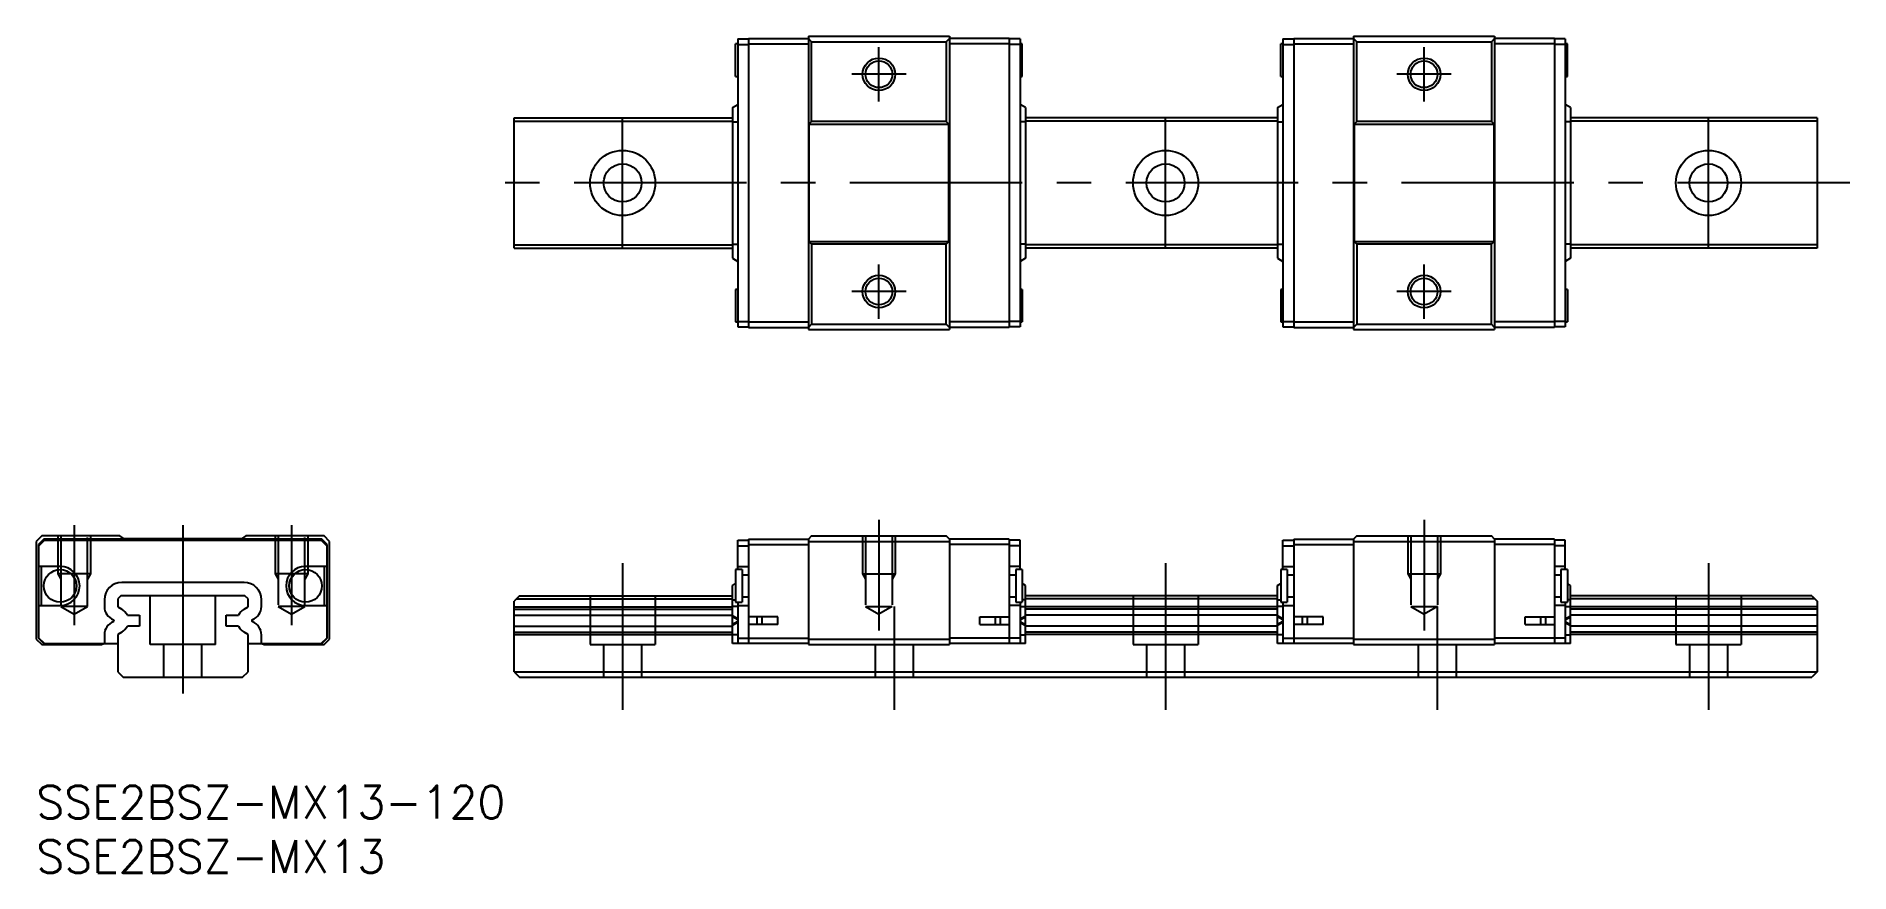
# Model space of a CAD drawing. Extents: x 0 to 167, y -8 to 69.
import ezdxf

# ---------------------------------------------------------------- set-up
doc = ezdxf.new("R2010")
doc.units = 0
doc.header["$LTSCALE"] = 0.5
doc.linetypes.add('CENTER', pattern=[50.8, 31.75, -6.35, 6.35, -6.35])
doc.linetypes.add('DASHED', pattern=[19.05, 12.7, -6.35])
for name, color, linetype in [('MSM_CENTER', 1, 'CENTER'), ('MSM_CONTINUOUS', 7, 'CONTINUOUS'), ('MSM_DASHED', 4, 'DASHED'), ('MSM_NARROW', 5, 'CONTINUOUS'), ('MSM_PART_NUMBER', 7, 'CONTINUOUS')]:
    doc.layers.add(name, color=color, linetype=linetype)
doc.styles.get("Standard").update_dxf_attribs({"font": 'txt.shx', "height": 3, "bigfont": 'bigfont.shx'})

# ---------------------------------------------------------------- blocks, each defined once
blk = doc.blocks.new('*U2')
at = {"layer": 'MSM_PART_NUMBER'}
blk.add_text('SSE2BSZ-MX13-120', height=3, dxfattribs=at).set_placement((0, -3))
blk = doc.blocks.new('*U3')
at = {"layer": 'MSM_PART_NUMBER'}
blk.add_text('SSE2BSZ-MX13', height=3, dxfattribs=at).set_placement((0, -8))

msp = doc.modelspace()

# ---------------------------------------------------------------- linework, layer by layer
at = {"layer": 'MSM_CENTER'}
for p, q in [((77.6, 63), (77.6, 68)), ((127.8, 63), (127.8, 68)), ((80.1, 65.5), (75.1, 65.5)), ((130.3, 65.5), (125.3, 65.5)), ((54, 49.5), (54, 61.5)), ((104, 49.5), (104, 61.5)), ((154, 49.5), (154, 61.5)), ((167, 55.5), (41, 55.5)), ((77.6, 43), (77.6, 48)), ((127.8, 43), (127.8, 48)), ((80.1, 45.5), (75.1, 45.5)), ((130.3, 45.5), (125.3, 45.5)), ((3.5, 24), (3.5, 14.790148)), ((13.5, 24), (13.5, 8.5)), ((23.5, 24), (23.5, 14.790148)), ((77.6, 24.5), (77.6, 14.290148)), ((127.8, 24.5), (127.8, 14.290148)), ((54, 20.5), (54, 7)), ((104, 20.5), (104, 7)), ((154, 20.5), (154, 7)), ((79, 16.5), (79, 7)), ((129, 16.5), (129, 7))]:
    msp.add_line(p, q, dxfattribs=at)
at = {"layer": 'MSM_CONTINUOUS'}
for p, q in [((64.6, 68.75), (64.6, 42.25)), ((64.6, 68.75), (65.6, 68.75)), ((65.6, 68.8), (65.6, 42.2)), ((65.6, 68.8), (71.1, 68.8)), ((71.1, 69), (71.1, 42)), ((71.1, 69), (84.1, 69)), ((71.4, 68.5), (71.1, 68.8)), ((71.4, 61.15), (71.4, 68.5)), ((71.4, 68.5), (83.8, 68.5)), ((84.1, 68.8), (83.8, 68.5)), ((83.8, 68.5), (83.8, 61.15)), ((84.1, 69), (84.1, 42)), ((89.6, 68.8), (84.1, 68.8)), ((89.6, 68.8), (89.6, 42.2)), ((90.6, 68.75), (89.6, 68.75)), ((90.6, 68.75), (90.6, 42.25)), ((114.8, 68.75), (114.8, 42.25)), ((114.8, 68.75), (115.8, 68.75)), ((115.8, 68.8), (115.8, 42.2)), ((115.8, 68.8), (121.3, 68.8)), ((121.3, 69), (134.3, 69)), ((121.3, 69), (121.3, 42)), ((121.6, 68.5), (121.3, 68.8)), ((121.6, 68.5), (134, 68.5)), ((121.6, 61.15), (121.6, 68.5)), ((134.3, 68.8), (134, 68.5)), ((134, 68.5), (134, 61.15)), ((134.3, 69), (134.3, 42)), ((139.8, 68.8), (134.3, 68.8)), ((139.8, 68.8), (139.8, 42.2)), ((140.8, 68.75), (139.8, 68.75)), ((140.8, 68.75), (140.8, 42.25)), ((64.4, 65.3), (64.4, 68.3)), ((64.6, 68.3), (64.4, 68.3)), ((64.6, 68.25), (65.6, 68.25)), ((65.6, 68.3), (71.1, 68.3)), ((89.6, 68.3), (84.1, 68.3)), ((90.6, 68.25), (89.6, 68.25)), ((90.8, 68.3), (90.6, 68.3)), ((90.8, 65.3), (90.8, 68.3)), ((114.6, 65.3), (114.6, 68.3)), ((114.8, 68.3), (114.6, 68.3)), ((114.8, 68.25), (115.8, 68.25)), ((115.8, 68.3), (121.3, 68.3)), ((139.8, 68.3), (134.3, 68.3)), ((140.8, 68.25), (139.8, 68.25)), ((141, 68.3), (140.8, 68.3)), ((141, 65.3), (141, 68.3)), ((64.4, 65.3), (64.6, 65.3)), ((90.6, 65.3), (90.8, 65.3)), ((114.6, 65.3), (114.8, 65.3)), ((140.8, 65.3), (141, 65.3)), ((64.1, 62.43), (64.6, 62.73)), ((64.1, 62.43), (64.1, 48.57)), ((91.1, 62.43), (90.6, 62.73)), ((91.1, 62.43), (91.1, 48.57)), ((114.3, 62.43), (114.8, 62.73)), ((114.3, 62.43), (114.3, 48.57)), ((141.3, 62.43), (140.8, 62.73)), ((141.3, 62.43), (141.3, 48.57)), ((44, 61.5), (64.1, 61.5)), ((44, 49.5), (44, 61.5)), ((44, 61.2), (64.1, 61.2)), ((64.1, 61.13), (64.6, 61.13)), ((71.4, 61.15), (71.15, 60.9)), ((71.15, 60.9), (84.05, 60.9)), ((71.15, 60.9), (71.15, 50.1)), ((83.8, 61.15), (71.4, 61.15)), ((84.05, 60.9), (83.8, 61.15)), ((84.05, 50.1), (84.05, 60.9)), ((91.1, 61.13), (90.6, 61.13)), ((114.3, 61.5), (91.1, 61.5)), ((114.3, 61.2), (91.1, 61.2)), ((114.3, 61.13), (114.8, 61.13)), ((121.6, 61.15), (121.35, 60.9)), ((121.35, 60.9), (134.25, 60.9)), ((121.35, 60.9), (121.35, 50.1)), ((134, 61.15), (121.6, 61.15)), ((134.25, 60.9), (134, 61.15)), ((134.25, 50.1), (134.25, 60.9)), ((141.3, 61.13), (140.8, 61.13)), ((164, 61.5), (141.3, 61.5)), ((164, 61.2), (141.3, 61.2)), ((164, 61.5), (164, 49.5)), ((44, 49.8), (64.1, 49.8)), ((44, 49.5), (64.1, 49.5)), ((64.1, 49.87), (64.6, 49.87)), ((64.1, 48.57), (64.6, 48.27)), ((71.15, 50.1), (84.05, 50.1)), ((71.4, 49.85), (71.15, 50.1)), ((83.8, 49.85), (71.4, 49.85)), ((71.4, 49.85), (71.4, 42.5)), ((84.05, 50.1), (83.8, 49.85)), ((83.8, 42.5), (83.8, 49.85)), ((91.1, 49.87), (90.6, 49.87)), ((91.1, 48.57), (90.6, 48.27)), ((114.3, 49.8), (91.1, 49.8)), ((114.3, 49.5), (91.1, 49.5)), ((114.3, 49.87), (114.8, 49.87)), ((114.3, 48.57), (114.8, 48.27)), ((121.35, 50.1), (134.25, 50.1)), ((121.6, 49.85), (121.35, 50.1)), ((134, 49.85), (121.6, 49.85)), ((121.6, 49.85), (121.6, 42.5)), ((134.25, 50.1), (134, 49.85)), ((134, 42.5), (134, 49.85)), ((141.3, 49.87), (140.8, 49.87)), ((141.3, 48.57), (140.8, 48.27)), ((164, 49.8), (141.3, 49.8)), ((164, 49.5), (141.3, 49.5)), ((64.4, 45.7), (64.4, 42.7)), ((64.6, 45.7), (64.4, 45.7)), ((90.8, 45.7), (90.6, 45.7)), ((90.8, 45.7), (90.8, 42.7)), ((114.6, 45.7), (114.6, 42.7)), ((114.8, 45.7), (114.6, 45.7)), ((141, 45.7), (140.8, 45.7)), ((141, 45.7), (141, 42.7)), ((64.4, 42.7), (64.6, 42.7)), ((64.6, 42.75), (65.6, 42.75)), ((64.6, 42.25), (65.6, 42.25)), ((65.6, 42.7), (71.1, 42.7)), ((65.6, 42.2), (71.1, 42.2)), ((71.4, 42.5), (71.1, 42.2)), ((71.1, 42), (84.1, 42)), ((71.4, 42.5), (83.8, 42.5)), ((84.1, 42.2), (83.8, 42.5)), ((89.6, 42.7), (84.1, 42.7)), ((89.6, 42.2), (84.1, 42.2)), ((90.6, 42.75), (89.6, 42.75)), ((90.6, 42.25), (89.6, 42.25)), ((90.6, 42.7), (90.8, 42.7)), ((114.6, 42.7), (114.8, 42.7)), ((114.8, 42.75), (115.8, 42.75)), ((114.8, 42.25), (115.8, 42.25)), ((115.8, 42.7), (121.3, 42.7)), ((115.8, 42.2), (121.3, 42.2)), ((121.6, 42.5), (121.3, 42.2)), ((121.3, 42), (134.3, 42)), ((121.6, 42.5), (134, 42.5)), ((134.3, 42.2), (134, 42.5)), ((139.8, 42.7), (134.3, 42.7)), ((139.8, 42.2), (134.3, 42.2)), ((140.8, 42.75), (139.8, 42.75)), ((140.8, 42.25), (139.8, 42.25)), ((140.8, 42.7), (141, 42.7)), ((0.5, 23), (0, 22.5)), ((0, 22.5), (0, 13.5)), ((0.7, 22.7), (0.2, 22.2)), ((0.2, 22.2), (0.2, 13.6)), ((0.25, 22.1), (0.75, 22.6)), ((0.25, 20.2), (0.25, 22.1)), ((7.7, 23), (0.5, 23)), ((26.3, 22.7), (0.7, 22.7)), ((0.75, 22.6), (26.25, 22.6)), ((8.1, 22.75), (7.7, 23)), ((18.9, 22.75), (8.1, 22.75)), ((19.3, 23), (18.9, 22.75)), ((26.5, 23), (19.3, 23)), ((26.25, 22.6), (26.75, 22.1)), ((26.8, 22.2), (26.3, 22.7)), ((27, 22.5), (26.5, 23)), ((26.75, 22.1), (26.75, 20.2)), ((26.8, 13.6), (26.8, 22.2)), ((27, 13.5), (27, 22.5)), ((64.6, 22.6), (65.6, 22.6)), ((64.6, 19.9), (64.6, 22.6)), ((64.6, 22.1), (65.6, 22.1)), ((65.6, 22.7), (65.6, 13.1)), ((65.6, 22.7), (71.1, 22.7)), ((65.6, 22.2), (71.1, 22.2)), ((71.4, 23), (71.1, 22.7)), ((71.1, 22.7), (71.1, 13)), ((71.1, 22.5), (84.1, 22.5)), ((71.4, 23), (83.8, 23)), ((84.1, 22.7), (83.8, 23)), ((89.6, 22.7), (84.1, 22.7)), ((84.1, 22.7), (84.1, 13)), ((89.6, 22.2), (84.1, 22.2)), ((89.6, 22.7), (89.6, 13.1)), ((90.6, 22.6), (89.6, 22.6)), ((90.6, 22.1), (89.6, 22.1)), ((90.6, 19.9), (90.6, 22.6)), ((114.8, 19.9), (114.8, 22.6)), ((114.8, 22.6), (115.8, 22.6)), ((114.8, 22.1), (115.8, 22.1)), ((115.8, 22.7), (121.3, 22.7)), ((115.8, 22.7), (115.8, 13.1)), ((115.8, 22.2), (121.3, 22.2)), ((121.6, 23), (121.3, 22.7)), ((121.3, 22.7), (121.3, 13)), ((121.3, 22.5), (134.3, 22.5)), ((121.6, 23), (134, 23)), ((134.3, 22.7), (134, 23)), ((134.3, 22.7), (134.3, 13)), ((139.8, 22.7), (134.3, 22.7)), ((139.8, 22.2), (134.3, 22.2)), ((139.8, 22.7), (139.8, 13.1)), ((140.8, 22.6), (139.8, 22.6)), ((140.8, 22.1), (139.8, 22.1)), ((140.8, 19.9), (140.8, 22.6)), ((2.2, 20.2), (0.25, 20.2)), ((0.45, 20.2), (0.45, 16.6)), ((26.75, 20.2), (24.8, 20.2)), ((26.55, 16.6), (26.55, 20.2)), ((64.6, 20.2), (65.6, 20.2)), ((90.6, 20.2), (89.6, 20.2)), ((114.8, 20.2), (115.8, 20.2)), ((140.8, 20.2), (139.8, 20.2)), ((19.13, 18.73), (7.87, 18.73)), ((64.1, 18.43), (64.4, 18.61)), ((64.1, 13.1), (64.1, 18.43)), ((64.4, 19.9), (64.4, 16.9)), ((65, 19.9), (64.4, 19.9)), ((65, 19.9), (65, 16.9)), ((65.6, 19.4), (65, 19.4)), ((90.2, 19.4), (89.6, 19.4)), ((90.2, 19.9), (90.2, 16.9)), ((90.8, 19.9), (90.2, 19.9)), ((90.8, 19.9), (90.8, 16.9)), ((91.1, 18.43), (90.8, 18.61)), ((91.1, 13.1), (91.1, 18.43)), ((114.3, 18.43), (114.6, 18.61)), ((114.3, 13.1), (114.3, 18.43)), ((114.6, 19.9), (114.6, 16.9)), ((115.2, 19.9), (114.6, 19.9)), ((115.2, 19.9), (115.2, 16.9)), ((115.8, 19.4), (115.2, 19.4)), ((140.4, 19.4), (139.8, 19.4)), ((140.4, 19.9), (140.4, 16.9)), ((141, 19.9), (140.4, 19.9)), ((141, 19.9), (141, 16.9)), ((141.3, 18.43), (141, 18.61)), ((141.3, 13.1), (141.3, 18.43)), ((6.27, 17.13), (6.27, 16.5053)), ((7.8, 17.5), (7.5, 17.2)), ((7.5, 17.2), (7.5, 16.4649)), ((19.2, 17.5), (7.8, 17.5)), ((19.5, 17.2), (19.2, 17.5)), ((19.5, 16.4649), (19.5, 17.2)), ((20.73, 16.5053), (20.73, 17.13)), ((44.5, 17.5), (44, 17)), ((44, 10.5), (44, 17)), ((44.2, 17.2), (64.1, 17.2)), ((44.5, 17.5), (64.1, 17.5)), ((64.1, 17.13), (64.4, 17.13)), ((64.4, 16.9), (65, 16.9)), ((64.6, 16.9), (64.6, 13.1)), ((65, 17.4), (65.6, 17.4)), ((89.6, 17.4), (90.2, 17.4)), ((90.2, 16.9), (90.8, 16.9)), ((90.6, 16.9), (90.6, 13.1)), ((91.1, 17.13), (90.8, 17.13)), ((114.3, 17.5), (91.1, 17.5)), ((114.3, 17.2), (91.1, 17.2)), ((114.3, 17.13), (114.6, 17.13)), ((114.6, 16.9), (115.2, 16.9)), ((114.8, 16.9), (114.8, 13.1)), ((115.2, 17.4), (115.8, 17.4)), ((139.8, 17.4), (140.4, 17.4)), ((140.4, 16.9), (141, 16.9)), ((140.8, 16.9), (140.8, 13.1)), ((141.3, 17.13), (141, 17.13)), ((163.5, 17.5), (141.3, 17.5)), ((163.8, 17.2), (141.3, 17.2)), ((163.5, 17.5), (164, 17)), ((164, 17), (164, 10.5)), ((0.25, 16.6), (2.2, 16.6)), ((0.25, 13.6), (0.25, 16.6)), ((7.5, 16.4649), (7.868483, 16.252163)), ((8.388805, 15.7), (9.5, 15.7)), ((9.5, 15.7), (9.5, 14.7)), ((17.5, 14.7), (17.5, 15.7)), ((17.5, 15.7), (18.611195, 15.7)), ((19.131517, 16.252163), (19.5, 16.4649)), ((24.8, 16.6), (26.75, 16.6)), ((26.75, 16.6), (26.75, 13.6)), ((44, 16.464907), (64.1, 16.464907)), ((44, 16.252154), (64.1, 16.252154)), ((44, 15.7), (64.1, 15.7)), ((64.6, 16.505322), (64.1, 16.505322)), ((64.6, 15.379489), (64.1, 15.639296)), ((64.6, 15.286603), (64.1, 15.54641)), ((64.599632, 15.113206), (64.1, 14.85359)), ((64.599632, 15.113206), (64.6, 15.110138)), ((64.6, 16.6), (65.6, 16.6)), ((68.3, 15.55), (65.6, 15.55)), ((66.4, 14.85), (66.4, 15.55)), ((66.860586, 14.85), (66.860586, 15.55)), ((68.3, 14.85), (68.3, 15.55)), ((86.9, 15.55), (89.6, 15.55)), ((86.9, 14.85), (86.9, 15.55)), ((88.339414, 14.85), (88.339414, 15.55)), ((88.8, 14.85), (88.8, 15.55)), ((90.6, 16.6), (89.6, 16.6)), ((90.6, 16.505322), (91.1, 16.505322)), ((90.6, 15.379489), (91.1, 15.639296)), ((90.6, 15.286603), (91.1, 15.54641)), ((90.600368, 15.113206), (90.6, 15.110138)), ((90.600368, 15.113206), (91.1, 14.85359)), ((114.3, 16.464907), (91.1, 16.464907)), ((114.3, 16.252154), (91.1, 16.252154)), ((114.3, 15.7), (91.1, 15.7)), ((114.8, 16.505322), (114.3, 16.505322)), ((114.8, 15.379489), (114.3, 15.639296)), ((114.8, 15.286603), (114.3, 15.54641)), ((114.799632, 15.113206), (114.3, 14.85359)), ((114.799632, 15.113206), (114.8, 15.110138)), ((114.8, 16.6), (115.8, 16.6)), ((118.5, 15.55), (115.8, 15.55)), ((116.6, 14.85), (116.6, 15.55)), ((117.060586, 14.85), (117.060586, 15.55)), ((118.5, 14.85), (118.5, 15.55)), ((137.1, 15.55), (139.8, 15.55)), ((137.1, 14.85), (137.1, 15.55)), ((138.539414, 14.85), (138.539414, 15.55)), ((139, 14.85), (139, 15.55)), ((140.8, 16.6), (139.8, 16.6)), ((140.8, 16.505322), (141.3, 16.505322)), ((140.8, 15.379489), (141.3, 15.639296)), ((140.8, 15.286603), (141.3, 15.54641)), ((140.800368, 15.113206), (140.8, 15.110138)), ((140.800368, 15.113206), (141.3, 14.85359)), ((164, 16.464907), (141.3, 16.464907)), ((164, 16.252154), (141.3, 16.252154)), ((164, 15.7), (141.3, 15.7)), ((0, 13.5), (0.5, 13)), ((0.2, 13.6), (0.7, 13.1)), ((0.75, 13.1), (0.25, 13.6)), ((6.27, 13.8947), (6.27, 13.1)), ((7.868483, 14.147837), (7.5, 13.9351)), ((7.5, 13.9351), (7.5, 10.5)), ((9.5, 14.7), (8.388805, 14.7)), ((18.611195, 14.7), (17.5, 14.7)), ((19.5, 13.9351), (19.131517, 14.147837)), ((19.5, 10.5), (19.5, 13.9351)), ((20.73, 13.1), (20.73, 13.8947)), ((26.75, 13.6), (26.25, 13.1)), ((26.3, 13.1), (26.8, 13.6)), ((26.5, 13), (27, 13.5)), ((44, 14.7), (64.1, 14.7)), ((44, 14.147846), (64.1, 14.147846)), ((44, 13.935093), (64.1, 13.935093)), ((64.6, 15.020511), (64.1, 14.760704)), ((64.6, 13.894678), (64.1, 13.894678)), ((64.6, 13.6), (71.1, 13.6)), ((68.3, 14.85), (65.6, 14.85)), ((71.1, 13.5), (84.1, 13.5)), ((90.6, 13.6), (84.1, 13.6)), ((86.9, 14.85), (89.6, 14.85)), ((90.6, 15.020511), (91.1, 14.760704)), ((90.6, 13.894678), (91.1, 13.894678)), ((114.3, 14.7), (91.1, 14.7)), ((114.3, 14.147846), (91.1, 14.147846)), ((114.3, 13.935093), (91.1, 13.935093)), ((114.8, 15.020511), (114.3, 14.760704)), ((114.8, 13.894678), (114.3, 13.894678)), ((114.8, 13.6), (121.3, 13.6)), ((118.5, 14.85), (115.8, 14.85)), ((121.3, 13.5), (134.3, 13.5)), ((140.8, 13.6), (134.3, 13.6)), ((137.1, 14.85), (139.8, 14.85)), ((140.8, 15.020511), (141.3, 14.760704)), ((140.8, 13.894678), (141.3, 13.894678)), ((164, 14.7), (141.3, 14.7)), ((164, 14.147846), (141.3, 14.147846)), ((164, 13.935093), (141.3, 13.935093)), ((0.5, 13), (6, 13)), ((0.7, 13.1), (7.5, 13.1)), ((6, 13), (6.224604, 13.1)), ((19.5, 13.1), (26.3, 13.1)), ((20.775396, 13.1), (21, 13)), ((21, 13), (26.5, 13)), ((71.1, 13.1), (64.1, 13.1)), ((71.1, 13), (84.1, 13)), ((91.1, 13.1), (84.1, 13.1)), ((121.3, 13.1), (114.3, 13.1)), ((121.3, 13), (134.3, 13)), ((141.3, 13.1), (134.3, 13.1)), ((7.5, 10.5), (8, 10)), ((19, 10), (19.5, 10.5)), ((44, 10.5), (164, 10.5)), ((44, 10.5), (44.5, 10)), ((164, 10.5), (163.5, 10)), ((8, 10), (19, 10)), ((44.5, 10), (163.5, 10))]:
    msp.add_line(p, q, dxfattribs=at)
for centre, radius in [((77.6, 65.5), 1.2295), ((127.8, 65.5), 1.2295), ((54, 55.5), 3), ((104, 55.5), 3), ((154, 55.5), 3), ((54, 55.5), 1.75), ((104, 55.5), 1.75), ((154, 55.5), 1.75), ((77.6, 45.5), 1.2295), ((127.8, 45.5), 1.2295), ((2.2, 18.4), 1.5), ((24.8, 18.4), 1.5)]:
    msp.add_circle(centre, radius, dxfattribs=at)
for centre, radius, start, end in [((2.2, 18.4), 1.8, 270, 90), ((24.8, 18.4), 1.8, 90, 270), ((7.87, 17.13), 1.6, 90, 179.99999879), ((19.13, 17.13), 1.6, 0, 90), ((7.57, 16.5053), 1.3, 180, 248.80528328), ((7.57, 13.8947), 1.3, 111.19471672, 180), ((7.063846, 15.2), 0.1, 291.19471672, 68.80528328), ((7.2085, 15.109), 1.32, 26.59796136, 60.00082882), ((19.7915, 15.109), 1.32, 119.99917118, 153.40203864), ((19.936154, 15.2), 0.1, 111.19471672, 248.80528328), ((19.43, 16.5053), 1.3, 291.19471672, 0), ((19.43, 13.8947), 1.3, 0.00000085, 68.80528328), ((7.2085, 15.291), 1.32, 299.99917118, 333.40203864), ((19.7915, 15.291), 1.32, 206.59796136, 240.00082882)]:
    msp.add_arc(centre, radius, start, end, dxfattribs=at)
at = {"layer": 'MSM_DASHED'}
for p, q in [((2, 23), (2, 19.5)), ((2.2705, 23), (2.2705, 16.5)), ((4.7295, 16.5), (4.7295, 23)), ((5, 23), (5, 19.5)), ((22, 23), (22, 19.5)), ((22.2705, 23), (22.2705, 16.5)), ((24.7295, 16.5), (24.7295, 23)), ((25, 23), (25, 19.5)), ((76.1, 23), (76.1, 19.5)), ((76.3705, 23), (76.3705, 16.5)), ((78.8295, 23), (78.8295, 16.5)), ((79.1, 23), (79.1, 19.5)), ((126.3, 23), (126.3, 19.5)), ((126.5705, 23), (126.5705, 16.5)), ((129.0295, 23), (129.0295, 16.5)), ((129.3, 23), (129.3, 19.5)), ((5, 19.5), (2, 19.5)), ((2, 19.5), (2.2705, 19.03148)), ((5, 19.5), (4.7295, 19.03148)), ((25, 19.5), (22, 19.5)), ((22, 19.5), (22.2705, 19.03148)), ((25, 19.5), (24.7295, 19.03148)), ((76.1, 19.5), (76.3705, 19.03148)), ((76.1, 19.5), (79.1, 19.5)), ((79.1, 19.5), (78.8295, 19.03148)), ((126.3, 19.5), (126.5705, 19.03148)), ((126.3, 19.5), (129.3, 19.5)), ((129.3, 19.5), (129.0295, 19.03148)), ((10.5, 13), (10.5, 17.5)), ((16.5, 13), (16.5, 17.5)), ((51, 17.5), (51, 13)), ((57, 17.5), (57, 13)), ((101, 17.5), (101, 13)), ((107, 17.5), (107, 13)), ((151, 17.5), (151, 13)), ((157, 17.5), (157, 13)), ((2.2705, 16.5), (3.5, 15.790148)), ((4.7295, 16.5), (2.2705, 16.5)), ((3.5, 15.790148), (4.7295, 16.5)), ((22.2705, 16.5), (23.5, 15.790148)), ((24.7295, 16.5), (22.2705, 16.5)), ((23.5, 15.790148), (24.7295, 16.5)), ((76.3705, 16.5), (78.8295, 16.5)), ((76.3705, 16.5), (77.6, 15.790148)), ((78.8295, 16.5), (77.6, 15.790148)), ((126.5705, 16.5), (129.0295, 16.5)), ((126.5705, 16.5), (127.8, 15.790148)), ((129.0295, 16.5), (127.8, 15.790148)), ((16.5, 13), (10.5, 13)), ((11.75, 10), (11.75, 13)), ((15.25, 10), (15.25, 13)), ((51, 13), (57, 13)), ((52.25, 13), (52.25, 10)), ((55.75, 13), (55.75, 10)), ((77.25, 13), (77.25, 10)), ((80.75, 13), (80.75, 10)), ((101, 13), (107, 13)), ((102.25, 13), (102.25, 10)), ((105.75, 13), (105.75, 10)), ((127.25, 13), (127.25, 10)), ((130.75, 13), (130.75, 10)), ((151, 13), (157, 13)), ((152.25, 13), (152.25, 10)), ((155.75, 13), (155.75, 10))]:
    msp.add_line(p, q, dxfattribs=at)
at = {"layer": 'MSM_NARROW'}
for centre in [(77.6, 65.5), (127.8, 65.5), (77.6, 45.5), (127.8, 45.5)]:
    msp.add_circle(centre, 1.5, dxfattribs=at)

# ---------------------------------------------------------------- block references
at = {"layer": 'MSM_CONTINUOUS'}
for name in ['*U2', '*U3']:
    msp.add_blockref(name, (0, 0), dxfattribs=at)

doc.saveas('drawing.dxf')
